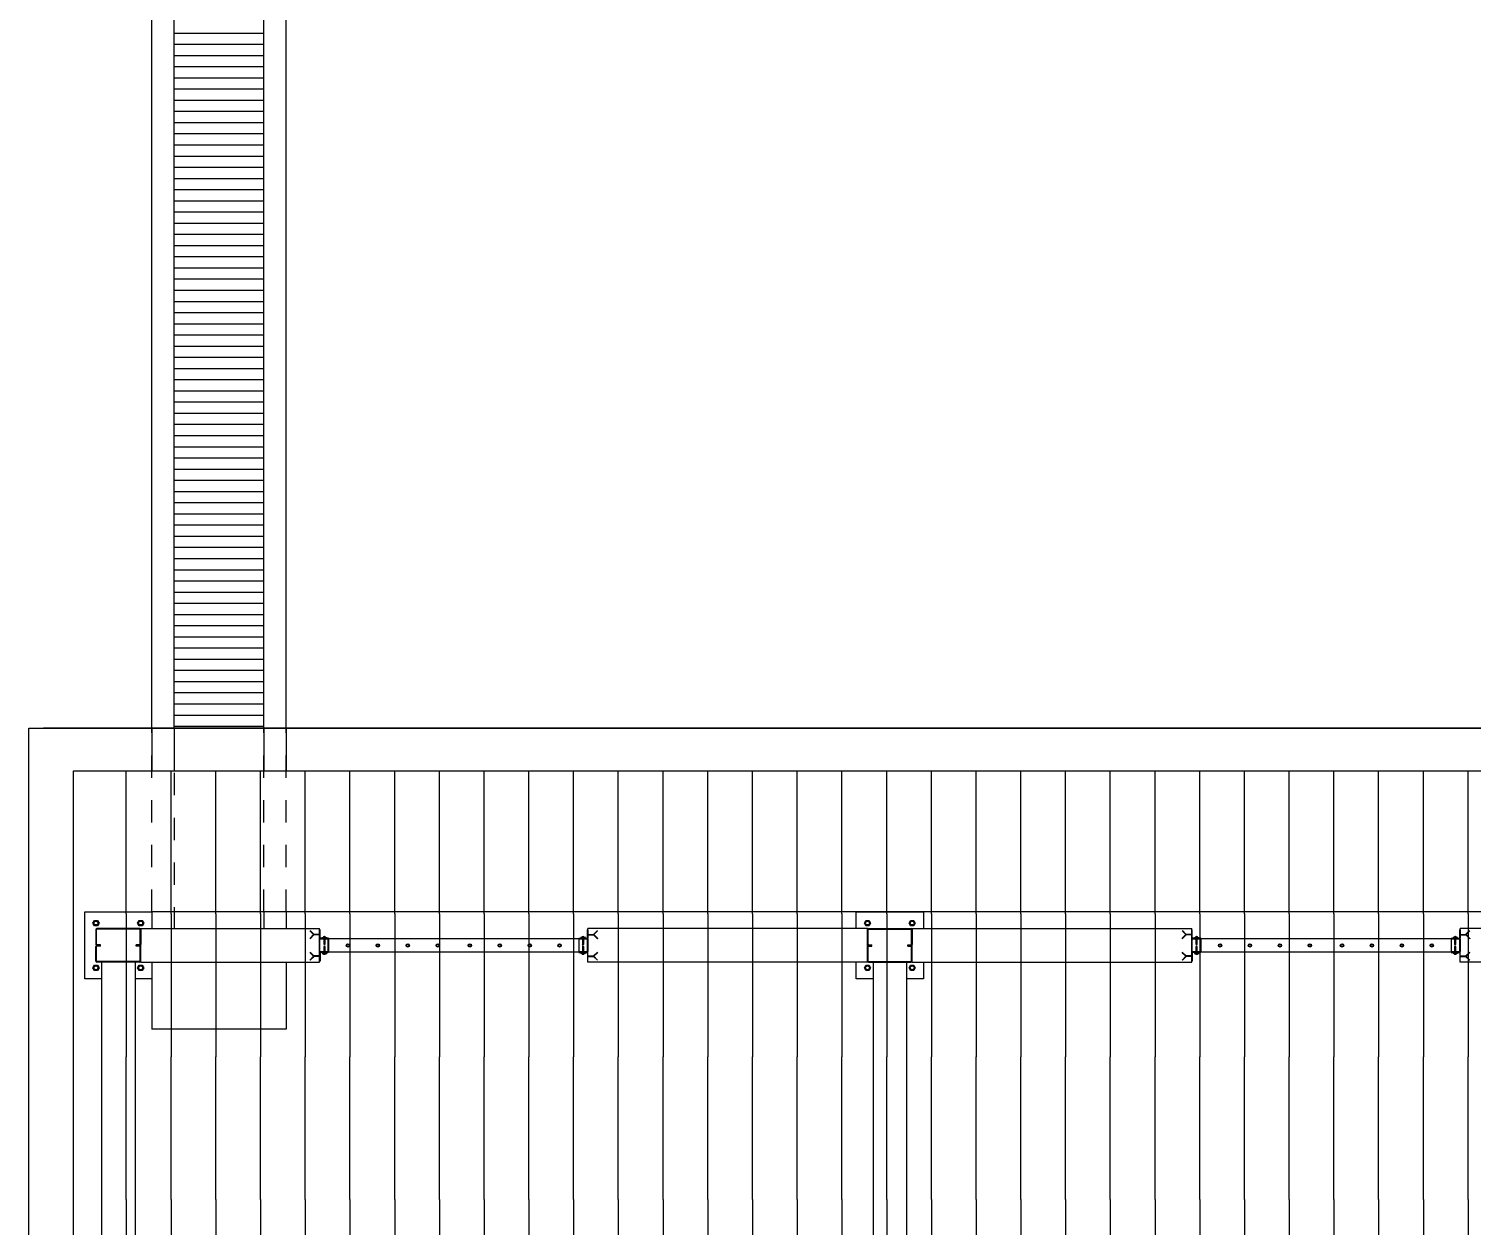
# Model space of a CAD drawing. Header units: millimetres. Extents: x 2686 to 2939, y 1294 to 1441.
# Drawn here: x 2735.85 to 2742.3, y 1416.33 to 1421.68 of the extents above; entities that cross this region are included whole.
import ezdxf

# ---------------------------------------------------------------- set-up
doc = ezdxf.new("R2010")
doc.units = ezdxf.units.MM
doc.linetypes.add('DASHED2', pattern=[0.375, 0.25, -0.125])
doc.linetypes.add('HIDDEN', pattern=[0.375, 0.25, -0.125])
for name, color, linetype in [('AR-ALV', 2, 'Continuous'), ('AR-CALÇADA', 1, 'Continuous'), ('AR-COB VISTA 02', 1, 'Continuous'), ('AR-COB-V1', 1, 'Continuous'), ('AR-COB-V2', 1, 'Continuous'), ('AR-COB-V3', 1, 'Continuous'), ('AR-COB-V4', 1, 'Continuous'), ('AR-ESQ', 1, 'Continuous'), ('AR-ESTC-V3', 3, 'Continuous'), ('AR-PISO', 1, 'Continuous'), ('AR-PROJ', 1, 'HIDDEN'), ('DET-BASE-V', 32, 'Continuous'), ('DET-PARAFUSO-C', 72, 'Continuous'), ('DET-PERFIL CADEIRA-C', 2, 'Continuous'), ('DET-PROJ', 1, 'DASHED2'), ('esq-c', 1, 'Continuous'), ('grapa', 21, 'HIDDEN'), ('insercao', 4, 'Continuous'), ('porta-c', 1, 'Continuous'), ('porta-v', 2, 'Continuous')]:
    doc.layers.add(name, color=color, linetype=linetype)

# ---------------------------------------------------------------- blocks, each defined once
blk = doc.blocks.new('gr11-met-01p')
at = {"layer": 'DET-PARAFUSO-C'}
for p, q in [((0.0117, -0.0391), (0.0317, -0.0391)), ((0.0117, -0.0431), (0.0117, -0.0391)), ((0.0117, -0.0431), (0.0317, -0.0431)), ((0.0156, -0.0391), (0.0276, -0.0391)), ((0.0236, -0.0475), (0.0196, -0.0465)), ((0.0196, -0.0485), (0.0236, -0.0495)), ((0.0196, -0.0505), (0.0236, -0.0515)), ((0.0196, -0.0525), (0.0236, -0.0535)), ((0.0196, -0.0545), (0.0236, -0.0555)), ((0.0196, -0.0565), (0.0236, -0.0575)), ((0.0196, -0.0585), (0.0236, -0.0595)), ((0.0196, -0.0605), (0.0236, -0.0615)), ((0.0196, -0.0625), (0.0236, -0.0635)), ((0.0196, -0.0645), (0.0236, -0.0655)), ((0.0212, -0.0371), (0.0212, -0.0351)), ((0.0212, -0.0371), (0.022, -0.0371)), ((0.022, -0.0371), (0.022, -0.0351)), ((0.0317, -0.0431), (0.0317, -0.0391)), ((1.1684, -0.0431), (1.1684, -0.0391)), ((1.1884, -0.0391), (1.1684, -0.0391)), ((1.1884, -0.0431), (1.1684, -0.0431)), ((1.1844, -0.0391), (1.1724, -0.0391)), ((1.1764, -0.0475), (1.1804, -0.0465)), ((1.1804, -0.0485), (1.1764, -0.0495)), ((1.1804, -0.0505), (1.1764, -0.0515)), ((1.1804, -0.0525), (1.1764, -0.0535)), ((1.1804, -0.0545), (1.1764, -0.0555)), ((1.1804, -0.0565), (1.1764, -0.0575)), ((1.1804, -0.0585), (1.1764, -0.0595)), ((1.1804, -0.0605), (1.1764, -0.0615)), ((1.1804, -0.0625), (1.1764, -0.0635)), ((1.1804, -0.0645), (1.1764, -0.0655)), ((1.178, -0.0371), (1.178, -0.0351)), ((1.1788, -0.0371), (1.178, -0.0371)), ((1.1788, -0.0371), (1.1788, -0.0351)), ((1.1884, -0.0431), (1.1884, -0.0391)), ((1.1884, -0.0391), (1.1884, -0.0391)), ((0.0117, -0.1069), (0.0317, -0.1069)), ((0.0117, -0.1069), (0.0117, -0.1109)), ((0.0117, -0.1109), (0.0317, -0.1109)), ((0.0156, -0.1109), (0.0276, -0.1109)), ((0.0196, -0.0665), (0.0236, -0.0675)), ((0.0196, -0.0685), (0.0236, -0.0695)), ((0.0196, -0.0815), (0.0236, -0.0805)), ((0.0196, -0.0835), (0.0236, -0.0825)), ((0.0196, -0.0855), (0.0236, -0.0845)), ((0.0196, -0.0875), (0.0236, -0.0865)), ((0.0196, -0.0895), (0.0236, -0.0885)), ((0.0196, -0.0915), (0.0236, -0.0905)), ((0.0196, -0.0935), (0.0236, -0.0925)), ((0.0196, -0.0955), (0.0236, -0.0945)), ((0.0196, -0.0975), (0.0236, -0.0965)), ((0.0196, -0.0995), (0.0236, -0.0985)), ((0.0196, -0.1015), (0.0236, -0.1005)), ((0.0236, -0.1025), (0.0196, -0.1035)), ((0.0199, -0.0701), (0.0216, -0.0735)), ((0.0199, -0.0799), (0.0216, -0.0765)), ((0.0212, -0.1129), (0.0212, -0.1149)), ((0.0212, -0.1129), (0.022, -0.1129)), ((0.0216, -0.0735), (0.0236, -0.0695)), ((0.0216, -0.0765), (0.0236, -0.0805)), ((0.022, -0.1129), (0.022, -0.1149)), ((0.0317, -0.1069), (0.0317, -0.1109)), ((1.1684, -0.1069), (1.1684, -0.1109)), ((1.1884, -0.1069), (1.1684, -0.1069)), ((1.1884, -0.1109), (1.1684, -0.1109)), ((1.1844, -0.1109), (1.1724, -0.1109)), ((1.1804, -0.0665), (1.1764, -0.0675)), ((1.1804, -0.0685), (1.1764, -0.0695)), ((1.1784, -0.0735), (1.1764, -0.0695)), ((1.1784, -0.0765), (1.1764, -0.0805)), ((1.1804, -0.0815), (1.1764, -0.0805)), ((1.1804, -0.0835), (1.1764, -0.0825)), ((1.1804, -0.0855), (1.1764, -0.0845)), ((1.1804, -0.0875), (1.1764, -0.0865)), ((1.1804, -0.0895), (1.1764, -0.0885)), ((1.1804, -0.0915), (1.1764, -0.0905)), ((1.1804, -0.0935), (1.1764, -0.0925)), ((1.1804, -0.0955), (1.1764, -0.0945)), ((1.1804, -0.0975), (1.1764, -0.0965)), ((1.1804, -0.0995), (1.1764, -0.0985)), ((1.1804, -0.1015), (1.1764, -0.1005)), ((1.1764, -0.1025), (1.1804, -0.1035)), ((1.178, -0.1129), (1.178, -0.1149)), ((1.1788, -0.1129), (1.178, -0.1129)), ((1.1801, -0.0701), (1.1784, -0.0735)), ((1.1801, -0.0799), (1.1784, -0.0765)), ((1.1788, -0.1129), (1.1788, -0.1149)), ((1.1884, -0.1069), (1.1884, -0.1109)), ((1.1884, -0.1109), (1.1884, -0.1109))]:
    blk.add_line(p, q, dxfattribs=at)
for centre, radius, start, end in [((0.0216, -0.0416), 0.0065, 93.52812, 157.38014), ((0.0189, -0.0475), 0.00125, 306.8699, 53.1301), ((0.0189, -0.0495), 0.00125, 306.8699, 53.1301), ((0.0189, -0.0515), 0.00125, 306.8699, 53.1301), ((0.0189, -0.0535), 0.00125, 306.8699, 53.1301), ((0.0189, -0.0555), 0.00125, 306.8699, 53.1301), ((0.0189, -0.0575), 0.00125, 306.8699, 53.1301), ((0.0189, -0.0595), 0.00125, 306.8699, 53.1301), ((0.0189, -0.0615), 0.00125, 306.8699, 53.1301), ((0.0189, -0.0635), 0.00125, 306.8699, 53.1301), ((0.0189, -0.0655), 0.00125, 306.8699, 53.1301), ((0.0216, -0.0416), 0.0065, 22.61986, 86.47188), ((0.0244, -0.0465), 0.00125, 180, 233.1301), ((0.0244, -0.0485), 0.00125, 126.8699, 233.1301), ((0.0244, -0.0505), 0.00125, 126.8699, 233.1301), ((0.0244, -0.0525), 0.00125, 126.8699, 233.1301), ((0.0244, -0.0545), 0.00125, 126.8699, 233.1301), ((0.0244, -0.0565), 0.00125, 126.8699, 233.1301), ((0.0244, -0.0585), 0.00125, 126.8699, 233.1301), ((0.0244, -0.0605), 0.00125, 126.8699, 233.1301), ((0.0244, -0.0625), 0.00125, 126.8699, 233.1301), ((0.0244, -0.0645), 0.00125, 126.8699, 233.1301), ((1.1784, -0.0416), 0.0065, 93.52812, 157.38014), ((1.1756, -0.0465), 0.00125, 306.8699, 360), ((1.1756, -0.0485), 0.00125, 306.8699, 53.1301), ((1.1756, -0.0505), 0.00125, 306.8699, 53.1301), ((1.1756, -0.0525), 0.00125, 306.8699, 53.1301), ((1.1756, -0.0545), 0.00125, 306.8699, 53.1301), ((1.1756, -0.0565), 0.00125, 306.8699, 53.1301), ((1.1756, -0.0585), 0.00125, 306.8699, 53.1301), ((1.1756, -0.0605), 0.00125, 306.8699, 53.1301), ((1.1756, -0.0625), 0.00125, 306.8699, 53.1301), ((1.1756, -0.0645), 0.00125, 306.8699, 53.1301), ((1.1784, -0.0416), 0.0065, 22.61986, 86.47188), ((1.1811, -0.0475), 0.00125, 126.8699, 233.1301), ((1.1811, -0.0495), 0.00125, 126.8699, 233.1301), ((1.1811, -0.0515), 0.00125, 126.8699, 233.1301), ((1.1811, -0.0535), 0.00125, 126.8699, 233.1301), ((1.1811, -0.0555), 0.00125, 126.8699, 233.1301), ((1.1811, -0.0575), 0.00125, 126.8699, 233.1301), ((1.1811, -0.0595), 0.00125, 126.8699, 233.1301), ((1.1811, -0.0615), 0.00125, 126.8699, 233.1301), ((1.1811, -0.0635), 0.00125, 126.8699, 233.1301), ((1.1811, -0.0655), 0.00125, 126.8699, 233.1301), ((0.0216, -0.1084), 0.0065, 202.61986, 266.47188), ((0.0189, -0.0675), 0.00125, 306.8699, 53.1301), ((0.0189, -0.0695), 0.00125, 329.02136, 53.1301), ((0.0189, -0.0805), 0.00125, 306.8699, 30.97864), ((0.0189, -0.0825), 0.00125, 306.8699, 53.1301), ((0.0189, -0.0845), 0.00125, 306.8699, 53.1301), ((0.0189, -0.0865), 0.00125, 306.8699, 53.1301), ((0.0189, -0.0885), 0.00125, 306.8699, 53.1301), ((0.0189, -0.0905), 0.00125, 306.8699, 53.1301), ((0.0189, -0.0925), 0.00125, 306.8699, 53.1301), ((0.0189, -0.0945), 0.00125, 306.8699, 53.1301), ((0.0189, -0.0965), 0.00125, 306.8699, 53.1301), ((0.0189, -0.0985), 0.00125, 306.8699, 53.1301), ((0.0189, -0.1005), 0.00125, 306.8699, 53.1301), ((0.0189, -0.1025), 0.00125, 306.8699, 53.1301), ((0.0216, -0.1084), 0.0065, 273.52812, 337.38014), ((0.0244, -0.0665), 0.00125, 126.8699, 233.1301), ((0.0244, -0.0685), 0.00125, 126.8699, 233.1301), ((0.0244, -0.0815), 0.00125, 126.8699, 233.1301), ((0.0244, -0.0835), 0.00125, 126.8699, 233.1301), ((0.0244, -0.0855), 0.00125, 126.8699, 233.1301), ((0.0244, -0.0875), 0.00125, 126.8699, 233.1301), ((0.0244, -0.0895), 0.00125, 126.8699, 233.1301), ((0.0244, -0.0915), 0.00125, 126.8699, 233.1301), ((0.0244, -0.0935), 0.00125, 126.8699, 233.1301), ((0.0244, -0.0955), 0.00125, 126.8699, 233.1301), ((0.0244, -0.0975), 0.00125, 126.8699, 233.1301), ((0.0244, -0.0995), 0.00125, 126.8699, 233.1301), ((0.0244, -0.1015), 0.00125, 126.8699, 233.1301), ((0.0244, -0.1035), 0.00125, 126.8699, 180), ((1.1784, -0.1084), 0.0065, 202.61986, 266.47188), ((1.1756, -0.0665), 0.00125, 306.8699, 53.1301), ((1.1756, -0.0685), 0.00125, 306.8699, 53.1301), ((1.1756, -0.0815), 0.00125, 306.8699, 53.1301), ((1.1756, -0.0835), 0.00125, 306.8699, 53.1301), ((1.1756, -0.0855), 0.00125, 306.8699, 53.1301), ((1.1756, -0.0875), 0.00125, 306.8699, 53.1301), ((1.1756, -0.0895), 0.00125, 306.8699, 53.1301), ((1.1756, -0.0915), 0.00125, 306.8699, 53.1301), ((1.1756, -0.0935), 0.00125, 306.8699, 53.1301), ((1.1756, -0.0955), 0.00125, 306.8699, 53.1301), ((1.1756, -0.0975), 0.00125, 306.8699, 53.1301), ((1.1756, -0.0995), 0.00125, 306.8699, 53.1301), ((1.1756, -0.1015), 0.00125, 306.8699, 53.1301), ((1.1756, -0.1035), 0.00125, 0, 53.1301), ((1.1784, -0.1084), 0.0065, 273.52812, 337.38014), ((1.1811, -0.0675), 0.00125, 126.8699, 233.1301), ((1.1811, -0.0695), 0.00125, 126.8699, 210.97864), ((1.1811, -0.0805), 0.00125, 149.02136, 233.1301), ((1.1811, -0.0825), 0.00125, 126.8699, 233.1301), ((1.1811, -0.0845), 0.00125, 126.8699, 233.1301), ((1.1811, -0.0865), 0.00125, 126.8699, 233.1301), ((1.1811, -0.0885), 0.00125, 126.8699, 233.1301), ((1.1811, -0.0905), 0.00125, 126.8699, 233.1301), ((1.1811, -0.0925), 0.00125, 126.8699, 233.1301), ((1.1811, -0.0945), 0.00125, 126.8699, 233.1301), ((1.1811, -0.0965), 0.00125, 126.8699, 233.1301), ((1.1811, -0.0985), 0.00125, 126.8699, 233.1301), ((1.1811, -0.1005), 0.00125, 126.8699, 233.1301), ((1.1811, -0.1025), 0.00125, 126.8699, 233.1301)]:
    blk.add_arc(centre, radius, start, end, dxfattribs=at)
at = {"layer": 'DET-PERFIL CADEIRA-C'}
for points in [[(0, -0.005), (0, -0.0421, 0.414214), (0.0029, -0.045), (0.04, -0.045), (0.04, -0.0431), (0.0033, -0.0431, -0.414214), (0.0019, -0.0417), (0.0019, -0.005)], [(1.2, -0.005), (1.2, -0.0421, -0.414214), (1.1972, -0.045), (1.16, -0.045), (1.16, -0.0431), (1.1967, -0.0431, 0.414214), (1.1981, -0.0417), (1.1981, -0.005)], [(0, -0.145), (0, -0.1078, -0.414214), (0.0029, -0.105), (0.04, -0.105), (0.04, -0.1069), (0.0033, -0.1069, 0.414214), (0.0019, -0.1083), (0.0019, -0.145)], [(1.2, -0.145), (1.2, -0.1078, 0.414214), (1.1972, -0.105), (1.16, -0.105), (1.16, -0.1069), (1.1967, -0.1069, -0.414214), (1.1981, -0.1083), (1.1981, -0.145)]]:
    blk.add_lwpolyline(points, format="xyb", close=True, dxfattribs=at)
at = {"layer": 'esq-c'}
for p, q in [((0, -0.0472), (0, -0.1028)), ((0.0015, -0.1028), (0.0015, -0.0472)), ((0.0022, -0.045), (0.0377, -0.045)), ((0.0377, -0.0465), (0.0022, -0.0465)), ((0.0385, -0.1028), (0.0385, -0.0472)), ((0.04, -0.0472), (0.04, -0.1028)), ((1.16, -0.0472), (1.16, -0.1028)), ((1.1615, -0.1028), (1.1615, -0.0472)), ((1.1623, -0.045), (1.1978, -0.045)), ((1.1978, -0.0465), (1.1623, -0.0465)), ((1.1985, -0.1028), (1.1985, -0.0472)), ((1.2, -0.0472), (1.2, -0.1028)), ((0.0377, -0.1035), (0.0022, -0.1035)), ((0.0022, -0.105), (0.0377, -0.105)), ((1.1978, -0.1035), (1.1623, -0.1035)), ((1.1623, -0.105), (1.1978, -0.105))]:
    blk.add_line(p, q, dxfattribs=at)
for centre, radius, start, end in [((0.0022, -0.0472), 0.00225, 90, 180), ((0.0022, -0.0472), 0.00075, 90, 180), ((0.0377, -0.0472), 0.00225, 360, 90), ((0.0377, -0.0472), 0.00075, 360, 90), ((1.1623, -0.0472), 0.00225, 90, 180), ((1.1623, -0.0472), 0.00075, 90, 180), ((1.1978, -0.0472), 0.00225, 360, 90), ((1.1978, -0.0472), 0.00075, 360, 90), ((0.0022, -0.1028), 0.00225, 180, 270), ((0.0022, -0.1028), 0.00075, 180, 270), ((0.0377, -0.1028), 0.00075, 270, 0), ((0.0377, -0.1028), 0.00225, 270, 0), ((1.1623, -0.1028), 0.00225, 180, 270), ((1.1623, -0.1028), 0.00075, 180, 270), ((1.1978, -0.1028), 0.00075, 270, 0), ((1.1978, -0.1028), 0.00225, 270, 0), ((1.1978, -0.1028), 0.00075, 270, 0), ((1.1978, -0.1028), 0.00225, 270, 0)]:
    blk.add_arc(centre, radius, start, end, dxfattribs=at)
at = {"layer": 'grapa'}
for p, q in [((-0.0268, -0.0263), (-0.0442, -0.0437)), ((-0.0254, -0.0277), (-0.0434, -0.0097)), ((-0.0254, -0.0277), (-0.0428, -0.0451)), ((-0.0246, -0.0257), (-0.042, -0.0083)), ((0, -0.0277), (-0.0254, -0.0277)), ((0, -0.0257), (-0.0246, -0.0257)), ((1.2, -0.0257), (1.2246, -0.0257)), ((1.2, -0.0277), (1.2254, -0.0277)), ((1.2246, -0.0257), (1.242, -0.0083)), ((1.2254, -0.0277), (1.2434, -0.0097)), ((1.2254, -0.0277), (1.2428, -0.0451)), ((1.2268, -0.0263), (1.2442, -0.0437)), ((1.2442, -0.0437), (1.2428, -0.0451)), ((-0.0268, -0.1237), (-0.0442, -0.1063)), ((-0.0254, -0.1223), (-0.0434, -0.1403)), ((-0.0254, -0.1223), (-0.0428, -0.1049)), ((-0.0246, -0.1243), (-0.042, -0.1417)), ((0, -0.1223), (-0.0254, -0.1223)), ((0, -0.1243), (-0.0246, -0.1243)), ((1.2, -0.1223), (1.2254, -0.1223)), ((1.2, -0.1243), (1.2246, -0.1243)), ((1.2246, -0.1243), (1.242, -0.1417)), ((1.2254, -0.1223), (1.2428, -0.1049)), ((1.2254, -0.1223), (1.2434, -0.1403)), ((1.2268, -0.1237), (1.2442, -0.1063)), ((1.2434, -0.1403), (1.242, -0.1417))]:
    blk.add_line(p, q, dxfattribs=at)
at = {"layer": 'porta-c'}
for centre, radius in [((0.1266, -0.075), 0.0075), ((0.1266, -0.075), 0.005), ((0.2604, -0.075), 0.0075), ((0.2604, -0.075), 0.005), ((0.3942, -0.075), 0.0075), ((0.3942, -0.075), 0.005), ((0.5281, -0.075), 0.0075), ((0.5281, -0.075), 0.005), ((0.6719, -0.075), 0.0075), ((0.6719, -0.075), 0.005), ((0.8057, -0.075), 0.0075), ((0.8057, -0.075), 0.005), ((0.9396, -0.075), 0.0075), ((0.9396, -0.075), 0.005), ((1.0734, -0.075), 0.0075), ((1.0734, -0.075), 0.005)]:
    blk.add_circle(centre, radius, dxfattribs=at)
at = {"layer": 'porta-v'}
for p, q in [((1.1623, -0.045), (0.0377, -0.045)), ((1.1623, -0.105), (0.0377, -0.105))]:
    blk.add_line(p, q, dxfattribs=at)
blk = doc.blocks.new('DET-GS-PLANTA BAIXA')
at = {"layer": 'AR-ALV'}
for p, q in [((203.8661, -517.2539), (204.6661, -517.2539)), ((203.8661, -517.4039), (203.8661, -517.2539)), ((204.6661, -517.4039), (204.6661, -517.2539)), ((207.1161, -517.2539), (205.8661, -517.2539)), ((205.8661, -517.4039), (205.8661, -517.2539)), ((207.1161, -517.4039), (207.1161, -517.2539)), ((207.3161, -517.2539), (208.5661, -517.2539)), ((207.3161, -517.4039), (207.3161, -517.2539)), ((208.5661, -517.4039), (208.5661, -517.2539)), ((210.5661, -517.2539), (209.7661, -517.2539)), ((209.7661, -517.4039), (209.7661, -517.2539)), ((203.6911, -517.4039), (203.6911, -519.5239)), ((203.8411, -517.4039), (203.8411, -519.5239)), ((203.8661, -517.4039), (204.6661, -517.4039)), ((207.1161, -517.4039), (205.8661, -517.4039)), ((207.1411, -517.4039), (207.1411, -519.5239)), ((207.2911, -517.4039), (207.2911, -519.5239)), ((207.3161, -517.4039), (208.5661, -517.4039)), ((210.5661, -517.4039), (209.7661, -517.4039))]:
    blk.add_line(p, q, dxfattribs=at)
at = {"layer": 'AR-ESTC-V3'}
for p, q in [((203.9161, -516.3577), (203.9161, -512.9889)), ((204.0161, -516.3577), (204.0161, -512.9889)), ((204.4161, -516.3577), (204.4161, -512.9889)), ((204.5161, -516.3577), (204.5161, -512.9889))]:
    blk.add_line(p, q, dxfattribs=at)
at = {"layer": 'AR-ESTC-V3', "color": 1}
for p, q in [((204.0161, -513.2485), (204.4161, -513.2485)), ((204.0161, -513.2985), (204.4161, -513.2985)), ((204.0161, -513.3485), (204.4161, -513.3485)), ((204.0161, -513.3985), (204.4161, -513.3985)), ((204.0161, -513.4485), (204.4161, -513.4485)), ((204.0161, -513.4985), (204.4161, -513.4985)), ((204.0161, -513.5485), (204.4161, -513.5485)), ((204.0161, -513.5985), (204.4161, -513.5985)), ((204.0161, -513.6485), (204.4161, -513.6485)), ((204.0161, -513.6985), (204.4161, -513.6985)), ((204.0161, -513.7485), (204.4161, -513.7485)), ((204.0161, -513.7985), (204.4161, -513.7985)), ((204.0161, -513.8485), (204.4161, -513.8485)), ((204.0161, -513.8985), (204.4161, -513.8985)), ((204.0161, -513.9485), (204.4161, -513.9485)), ((204.0161, -513.9985), (204.4161, -513.9985)), ((204.0161, -514.0485), (204.4161, -514.0485)), ((204.0161, -514.0985), (204.4161, -514.0985)), ((204.0161, -514.1485), (204.4161, -514.1485)), ((204.0161, -514.1985), (204.4161, -514.1985)), ((204.0161, -514.2485), (204.4161, -514.2485)), ((204.0161, -514.2985), (204.4161, -514.2985)), ((204.0161, -514.3485), (204.4161, -514.3485)), ((204.0161, -514.3985), (204.4161, -514.3985)), ((204.0161, -514.4485), (204.4161, -514.4485)), ((204.0161, -514.4985), (204.4161, -514.4985)), ((204.0161, -514.5485), (204.4161, -514.5485)), ((204.0161, -514.5985), (204.4161, -514.5985)), ((204.0161, -514.6485), (204.4161, -514.6485)), ((204.0161, -514.6985), (204.4161, -514.6985)), ((204.0161, -514.7485), (204.4161, -514.7485)), ((204.0161, -514.7985), (204.4161, -514.7985)), ((204.0161, -514.8485), (204.4161, -514.8485)), ((204.0161, -514.8985), (204.4161, -514.8985)), ((204.0161, -514.9485), (204.4161, -514.9485)), ((204.0161, -514.9985), (204.4161, -514.9985)), ((204.0161, -515.0485), (204.4161, -515.0485)), ((204.0161, -515.0985), (204.4161, -515.0985)), ((204.0161, -515.1485), (204.4161, -515.1485)), ((204.0161, -515.1985), (204.4161, -515.1985)), ((204.0161, -515.2485), (204.4161, -515.2485)), ((204.0161, -515.2985), (204.4161, -515.2985)), ((204.0161, -515.3485), (204.4161, -515.3485)), ((204.0161, -515.3985), (204.4161, -515.3985)), ((204.0161, -515.4485), (204.4161, -515.4485)), ((204.0161, -515.4985), (204.4161, -515.4985)), ((204.0161, -515.5485), (204.4161, -515.5485)), ((204.0161, -515.5985), (204.4161, -515.5985)), ((204.0161, -515.6485), (204.4161, -515.6485)), ((204.0161, -515.6485), (204.4161, -515.6485)), ((204.0161, -515.6985), (204.4161, -515.6985)), ((204.0161, -515.6985), (204.4161, -515.6985)), ((204.0161, -515.7485), (204.4161, -515.7485)), ((204.0161, -515.7985), (204.4161, -515.7985)), ((204.0161, -515.8485), (204.4161, -515.8485)), ((204.0161, -515.8985), (204.4161, -515.8985)), ((204.0161, -515.9485), (204.4161, -515.9485)), ((204.0161, -515.9985), (204.4161, -515.9985)), ((204.0161, -516.0485), (204.4161, -516.0485)), ((204.0161, -516.0985), (204.4161, -516.0985)), ((204.0161, -516.1485), (204.4161, -516.1485)), ((204.0161, -516.1985), (204.4161, -516.1985)), ((204.0161, -516.2485), (204.4161, -516.2485)), ((204.0161, -516.2985), (204.4161, -516.2985)), ((204.0161, -516.3577), (204.0161, -516.3485)), ((204.0161, -516.3485), (204.4161, -516.3485)), ((204.4161, -516.3577), (204.4161, -516.3485))]:
    blk.add_line(p, q, dxfattribs=at)
at = {"layer": 'AR-PISO'}
for p, q in [((211.0725, -516.3577), (203.4309, -516.3577)), ((209.9161, -517.1789), (203.9161, -517.1789)), ((203.9161, -517.4039), (203.9161, -517.7039)), ((204.5161, -517.4039), (204.5161, -517.7039)), ((204.5161, -517.7039), (203.9161, -517.7039))]:
    blk.add_line(p, q, dxfattribs=at)
at = {"layer": 'DET-BASE-V'}
for points in [[(203.6911, -517.4789), (203.6161, -517.4789), (203.6161, -517.1789), (203.9161, -517.1789), (203.9161, -517.2539)], [(207.0661, -517.2539), (207.0661, -517.1789), (207.3661, -517.1789), (207.3661, -517.2539)], [(203.9161, -517.4039), (203.9161, -517.4789), (203.8411, -517.4789)], [(207.1411, -517.4789), (207.0661, -517.4789), (207.0661, -517.4039)], [(207.3661, -517.4039), (207.3661, -517.4789), (207.2911, -517.4789)]]:
    blk.add_lwpolyline(points, dxfattribs=at)
at = {"layer": 'DET-PARAFUSO-C'}
for points in [[(203.6523, -517.2289), (203.6592, -517.217), (203.673, -517.217), (203.6798, -517.2289), (203.673, -517.2408), (203.6592, -517.2408)], [(203.8523, -517.2289), (203.8592, -517.217), (203.873, -517.217), (203.8798, -517.2289), (203.873, -517.2408), (203.8592, -517.2408)], [(207.1023, -517.2289), (207.1092, -517.217), (207.123, -517.217), (207.1298, -517.2289), (207.123, -517.2408), (207.1092, -517.2408)], [(207.3023, -517.2289), (207.3092, -517.217), (207.323, -517.217), (207.3298, -517.2289), (207.323, -517.2408), (207.3092, -517.2408)], [(203.6523, -517.4289), (203.6592, -517.417), (203.673, -517.417), (203.6798, -517.4289), (203.673, -517.4408), (203.6592, -517.4408)], [(203.8523, -517.4289), (203.8592, -517.417), (203.873, -517.417), (203.8798, -517.4289), (203.873, -517.4408), (203.8592, -517.4408)], [(207.1023, -517.4289), (207.1092, -517.417), (207.123, -517.417), (207.1298, -517.4289), (207.123, -517.4408), (207.1092, -517.4408)], [(207.3023, -517.4289), (207.3092, -517.417), (207.323, -517.417), (207.3298, -517.4289), (207.323, -517.4408), (207.3092, -517.4408)]]:
    blk.add_lwpolyline(points, close=True, dxfattribs=at)
for centre in [(203.6661, -517.2289), (203.8661, -517.2289), (207.1161, -517.2289), (207.3161, -517.2289), (203.6661, -517.4289), (203.8661, -517.4289), (207.1161, -517.4289), (207.3161, -517.4289)]:
    blk.add_circle(centre, 0.00857, dxfattribs=at)
at = {"layer": 'DET-PERFIL CADEIRA-C'}
for p, q in [((203.6661, -517.2582), (203.6661, -517.3246)), ((203.6689, -517.3239), (203.6689, -517.2589)), ((203.8618, -517.2539), (203.6704, -517.2539)), ((203.8611, -517.2567), (203.6711, -517.2567)), ((203.8632, -517.3239), (203.8632, -517.2589)), ((203.8661, -517.2582), (203.8661, -517.3246)), ((207.1161, -517.2582), (207.1161, -517.3246)), ((207.1161, -517.2582), (207.1161, -517.3246)), ((207.1189, -517.3239), (207.1189, -517.2589)), ((207.1189, -517.3239), (207.1189, -517.2589)), ((207.1204, -517.2539), (207.3118, -517.2539)), ((207.1204, -517.2539), (207.3118, -517.2539)), ((207.1211, -517.2567), (207.3111, -517.2567)), ((207.1211, -517.2567), (207.3111, -517.2567)), ((207.3132, -517.3239), (207.3132, -517.2589)), ((207.3132, -517.3239), (207.3132, -517.2589)), ((207.3161, -517.2582), (207.3161, -517.3246)), ((207.3161, -517.2582), (207.3161, -517.3246)), ((203.6861, -517.3289), (203.6704, -517.3289)), ((203.6861, -517.326), (203.6711, -517.326)), ((203.6861, -517.3317), (203.6711, -517.3317)), ((203.6861, -517.3317), (203.6861, -517.326)), ((203.8611, -517.326), (203.8461, -517.326)), ((203.8461, -517.3317), (203.8461, -517.326)), ((203.8618, -517.3289), (203.8461, -517.3289)), ((203.8611, -517.3317), (203.8461, -517.3317)), ((207.1204, -517.3289), (207.1361, -517.3289)), ((207.1204, -517.3289), (207.1361, -517.3289)), ((207.1211, -517.326), (207.1361, -517.326)), ((207.1211, -517.326), (207.1361, -517.326)), ((207.1211, -517.3317), (207.1361, -517.3317)), ((207.1211, -517.3317), (207.1361, -517.3317)), ((207.1361, -517.3317), (207.1361, -517.326)), ((207.1361, -517.3317), (207.1361, -517.326)), ((207.2961, -517.3317), (207.2961, -517.326)), ((207.2961, -517.326), (207.3111, -517.326)), ((207.2961, -517.3317), (207.2961, -517.326)), ((207.2961, -517.326), (207.3111, -517.326)), ((207.2961, -517.3289), (207.3118, -517.3289)), ((207.2961, -517.3289), (207.3118, -517.3289)), ((207.2961, -517.3317), (207.3111, -517.3317)), ((207.2961, -517.3317), (207.3111, -517.3317)), ((203.6661, -517.3996), (203.6661, -517.3332)), ((203.6689, -517.3989), (203.6689, -517.3339)), ((203.8632, -517.3989), (203.8632, -517.3339)), ((203.8661, -517.3996), (203.8661, -517.3332)), ((207.1161, -517.3996), (207.1161, -517.3332)), ((207.1161, -517.3996), (207.1161, -517.3332)), ((207.1189, -517.3989), (207.1189, -517.3339)), ((207.1189, -517.3989), (207.1189, -517.3339)), ((207.3132, -517.3989), (207.3132, -517.3339)), ((207.3132, -517.3989), (207.3132, -517.3339)), ((207.3161, -517.3996), (207.3161, -517.3332)), ((207.3161, -517.3996), (207.3161, -517.3332)), ((203.8618, -517.4039), (203.6704, -517.4039)), ((203.8611, -517.401), (203.6711, -517.401)), ((207.1204, -517.4039), (207.3118, -517.4039)), ((207.1204, -517.4039), (207.3118, -517.4039)), ((207.1211, -517.401), (207.3111, -517.401)), ((207.1211, -517.401), (207.3111, -517.401))]:
    blk.add_line(p, q, dxfattribs=at)
for centre, radius, start, end in [((203.6704, -517.2582), 0.00428, 90, 180), ((203.6711, -517.2589), 0.00214, 90, 180), ((203.8611, -517.2589), 0.00214, 0, 90), ((203.8618, -517.2582), 0.00428, 0, 90), ((207.1204, -517.2582), 0.00428, 90, 180), ((207.1204, -517.2582), 0.00428, 90, 180), ((207.1211, -517.2589), 0.00214, 90, 180), ((207.1211, -517.2589), 0.00214, 90, 180), ((207.3111, -517.2589), 0.00214, 360, 90), ((207.3111, -517.2589), 0.00214, 360, 90), ((207.3118, -517.2582), 0.00428, 360, 90), ((207.3118, -517.2582), 0.00428, 360, 90), ((203.6704, -517.3246), 0.00428, 180, 270), ((203.6704, -517.3332), 0.00428, 90, 180), ((203.6711, -517.3239), 0.00214, 180, 270), ((203.6711, -517.3339), 0.00214, 90, 180), ((203.8611, -517.3239), 0.00214, 270, 0), ((203.8611, -517.3339), 0.00214, 360, 90), ((203.8618, -517.3246), 0.00428, 270, 0), ((203.8618, -517.3332), 0.00428, 0, 90), ((207.1204, -517.3246), 0.00428, 180, 270), ((207.1204, -517.3246), 0.00428, 180, 270), ((207.1204, -517.3332), 0.00428, 90, 180), ((207.1204, -517.3332), 0.00428, 90, 180), ((207.1211, -517.3239), 0.00214, 180, 270), ((207.1211, -517.3239), 0.00214, 180, 270), ((207.1211, -517.3339), 0.00214, 90, 180), ((207.1211, -517.3339), 0.00214, 90, 180), ((207.3111, -517.3239), 0.00214, 270, 0), ((207.3111, -517.3239), 0.00214, 270, 0), ((207.3111, -517.3339), 0.00214, 0, 90), ((207.3111, -517.3339), 0.00214, 0, 90), ((207.3118, -517.3246), 0.00428, 270, 0), ((207.3118, -517.3246), 0.00428, 270, 0), ((207.3118, -517.3332), 0.00428, 360, 90), ((207.3118, -517.3332), 0.00428, 360, 90), ((203.6704, -517.3996), 0.00428, 180, 270), ((203.6711, -517.3989), 0.00214, 180, 270), ((203.8611, -517.3989), 0.00214, 270, 360), ((203.8618, -517.3996), 0.00428, 270, 360), ((207.1204, -517.3996), 0.00428, 180, 270), ((207.1204, -517.3996), 0.00428, 180, 270), ((207.1211, -517.3989), 0.00214, 180, 270), ((207.1211, -517.3989), 0.00214, 180, 270), ((207.3111, -517.3989), 0.00214, 270, 360), ((207.3111, -517.3989), 0.00214, 270, 360), ((207.3118, -517.3996), 0.00428, 270, 360), ((207.3118, -517.3996), 0.00428, 270, 360)]:
    blk.add_arc(centre, radius, start, end, dxfattribs=at)
at = {"layer": 'DET-PROJ', "ltscale": 0.25}
for p, q in [((203.9161, -517.1789), (203.9161, -516.3577)), ((204.0161, -516.3577), (204.0161, -517.2539)), ((204.4161, -517.1789), (204.4161, -516.3577)), ((204.5161, -517.1789), (204.5161, -516.3577)), ((204.4161, -517.1789), (204.4161, -517.2539)), ((204.5161, -517.1789), (204.5161, -517.2539))]:
    blk.add_line(p, q, dxfattribs=at)
at = {"layer": 'AR-ESQ'}
for p in [(204.6661, -517.2539), (208.5661, -517.2539)]:
    blk.add_blockref('gr11-met-01p', p, dxfattribs=at)
blk = doc.blocks.new('DET-GS-COBERTURA')
at = {"layer": 'AR-COB VISTA 02', "color": 2}
for p, q in [((204.7534, -517.1876), (204.7534, -516.5485)), ((204.9534, -517.1876), (204.9534, -516.5485)), ((205.1534, -517.1876), (205.1534, -516.5485)), ((205.3534, -517.1876), (205.3534, -516.5485)), ((205.5534, -517.1876), (205.5534, -516.5485)), ((205.7534, -517.1876), (205.7534, -516.5485)), ((205.9534, -517.1876), (205.9534, -516.5485)), ((206.1534, -517.1876), (206.1534, -516.5485)), ((206.3534, -517.1876), (206.3534, -516.5485)), ((206.5534, -517.1876), (206.5534, -516.5485)), ((206.7534, -517.1876), (206.7534, -516.5485)), ((206.9534, -517.1876), (206.9534, -516.5485)), ((207.1534, -517.1876), (207.1534, -516.5485)), ((207.3534, -517.1876), (207.3534, -516.5485)), ((207.5534, -517.1876), (207.5534, -516.5485)), ((207.7534, -517.1876), (207.7534, -516.5485)), ((207.7534, -517.1876), (207.7534, -516.5485)), ((207.9534, -517.1876), (207.9534, -516.5485)), ((208.1534, -517.1876), (208.1534, -516.5485)), ((208.3534, -517.1876), (208.3534, -516.5485)), ((208.5534, -517.1876), (208.5534, -516.5485)), ((208.7534, -517.1876), (208.7534, -516.5485)), ((208.9534, -517.1876), (208.9534, -516.5485)), ((209.1534, -517.1876), (209.1534, -516.5485)), ((209.3534, -517.1876), (209.3534, -516.5485)), ((209.5534, -517.1876), (209.5534, -516.5485)), ((209.7534, -517.1876), (209.7534, -516.5485)), ((209.9534, -517.1876), (209.9534, -516.5485)), ((210.1534, -517.1876), (210.1534, -516.5485)), ((210.3534, -517.1876), (210.3534, -516.5485)), ((210.5534, -517.1876), (210.5534, -516.5485)), ((210.7534, -517.1876), (210.7534, -516.5485))]:
    blk.add_line(p, q, dxfattribs=at)
at = {"layer": 'AR-COB VISTA 02'}
blk.add_line((207.7534, -517.1876), (207.7534, -517.8267), dxfattribs=at)
at = {"layer": 'AR-COB-V1'}
blk.add_line((204.5176, -516.5485), (211.8176, -516.5485), dxfattribs=at)
at = {"layer": 'AR-COB-V2'}
blk.add_line((204.5176, -520.3831), (204.5176, -516.5485), dxfattribs=at)
at = {"layer": 'AR-COB-V3'}
for p, q in [((204.7534, -517.1876), (204.7534, -517.8267)), ((204.9534, -517.1876), (204.9534, -517.8267)), ((205.1534, -517.1876), (205.1534, -517.8267)), ((205.3534, -517.1876), (205.3534, -517.8267)), ((205.5534, -517.1876), (205.5534, -517.8267)), ((205.7534, -517.1876), (205.7534, -517.8267)), ((205.9534, -517.1876), (205.9534, -517.8267)), ((206.1534, -517.1876), (206.1534, -517.8267)), ((206.3534, -517.1876), (206.3534, -517.8267)), ((206.5534, -517.1876), (206.5534, -517.8267)), ((206.7534, -517.1876), (206.7534, -517.8267)), ((206.9534, -517.1876), (206.9534, -517.8267)), ((207.1534, -517.1876), (207.1534, -517.8267)), ((207.3534, -517.1876), (207.3534, -517.8267)), ((207.5534, -517.1876), (207.5534, -517.8267)), ((207.7534, -517.1876), (207.7534, -517.8267)), ((207.9534, -517.1876), (207.9534, -517.8267)), ((208.1534, -517.1876), (208.1534, -517.8267)), ((208.3534, -517.1876), (208.3534, -517.8267)), ((208.5534, -517.1876), (208.5534, -517.8267)), ((208.7534, -517.1876), (208.7534, -517.8267)), ((208.9534, -517.1876), (208.9534, -517.8267)), ((209.1534, -517.1876), (209.1534, -517.8267)), ((209.3534, -517.1876), (209.3534, -517.8267)), ((209.5534, -517.1876), (209.5534, -517.8267)), ((209.7534, -517.1876), (209.7534, -517.8267)), ((209.9534, -517.1876), (209.9534, -517.8267)), ((210.1534, -517.1876), (210.1534, -517.8267)), ((210.3534, -517.1876), (210.3534, -517.8267)), ((210.5534, -517.1876), (210.5534, -517.8267)), ((210.7534, -517.1876), (210.7534, -517.8267))]:
    blk.add_line(p, q, dxfattribs=at)
at = {"layer": 'AR-COB-V4'}
for p, q in [((204.7534, -518.4658), (204.7534, -517.8267)), ((204.9534, -518.4658), (204.9534, -517.8267)), ((205.1534, -518.4658), (205.1534, -517.8267)), ((205.3534, -518.4658), (205.3534, -517.8267)), ((205.5534, -518.4658), (205.5534, -517.8267)), ((205.7534, -518.4658), (205.7534, -517.8267)), ((205.9534, -518.4658), (205.9534, -517.8267)), ((206.1534, -518.4658), (206.1534, -517.8267)), ((206.3534, -518.4658), (206.3534, -517.8267)), ((206.5534, -518.4658), (206.5534, -517.8267)), ((206.7534, -518.4658), (206.7534, -517.8267)), ((206.9534, -518.4658), (206.9534, -517.8267)), ((207.1534, -518.4658), (207.1534, -517.8267)), ((207.3534, -518.4658), (207.3534, -517.8267)), ((207.5534, -518.4658), (207.5534, -517.8267)), ((207.7534, -518.4658), (207.7534, -517.8267)), ((207.7534, -518.4658), (207.7534, -517.8267)), ((207.9534, -518.4658), (207.9534, -517.8267)), ((208.1534, -518.4658), (208.1534, -517.8267)), ((208.3534, -518.4658), (208.3534, -517.8267)), ((208.5534, -518.4658), (208.5534, -517.8267)), ((208.7534, -518.4658), (208.7534, -517.8267)), ((208.9534, -518.4658), (208.9534, -517.8267)), ((209.1534, -518.4658), (209.1534, -517.8267)), ((209.3534, -518.4658), (209.3534, -517.8267)), ((209.5534, -518.4658), (209.5534, -517.8267)), ((209.7534, -518.4658), (209.7534, -517.8267)), ((209.9534, -518.4658), (209.9534, -517.8267)), ((210.1534, -518.4658), (210.1534, -517.8267)), ((210.3534, -518.4658), (210.3534, -517.8267)), ((210.5534, -518.4658), (210.5534, -517.8267)), ((210.7534, -518.4658), (210.7534, -517.8267)), ((204.7534, -518.4658), (204.7534, -519.1049)), ((204.9534, -518.4658), (204.9534, -519.1049)), ((205.1534, -518.4658), (205.1534, -519.1049)), ((205.3534, -518.4658), (205.3534, -519.1049)), ((205.5534, -518.4658), (205.5534, -519.1049)), ((205.7534, -518.4658), (205.7534, -519.1049)), ((205.9534, -518.4658), (205.9534, -519.1049)), ((206.1534, -518.4658), (206.1534, -519.1049)), ((206.3534, -518.4658), (206.3534, -519.1049)), ((206.5534, -518.4658), (206.5534, -519.1049)), ((206.7534, -518.4658), (206.7534, -519.1049)), ((206.9534, -518.4658), (206.9534, -519.1049)), ((207.1534, -518.4658), (207.1534, -519.1049)), ((207.3534, -518.4658), (207.3534, -519.1049)), ((207.5534, -518.4658), (207.5534, -519.1049)), ((207.7534, -518.4658), (207.7534, -519.1049)), ((207.7534, -518.4658), (207.7534, -519.1049)), ((207.9534, -518.4658), (207.9534, -519.1049)), ((208.1534, -518.4658), (208.1534, -519.1049)), ((208.3534, -518.4658), (208.3534, -519.1049)), ((208.5534, -518.4658), (208.5534, -519.1049)), ((208.7534, -518.4658), (208.7534, -519.1049)), ((208.9534, -518.4658), (208.9534, -519.1049)), ((209.1534, -518.4658), (209.1534, -519.1049)), ((209.3534, -518.4658), (209.3534, -519.1049)), ((209.5534, -518.4658), (209.5534, -519.1049)), ((209.7534, -518.4658), (209.7534, -519.1049)), ((209.9534, -518.4658), (209.9534, -519.1049)), ((210.1534, -518.4658), (210.1534, -519.1049)), ((210.3534, -518.4658), (210.3534, -519.1049)), ((210.5534, -518.4658), (210.5534, -519.1049)), ((210.7534, -518.4658), (210.7534, -519.1049))]:
    blk.add_line(p, q, dxfattribs=at)
at = {"layer": 'AR-PISO', "linetype": 'Continuous'}
for p, q in [((204.8676, -516.3577), (204.8676, -512.9889)), ((204.9676, -516.3577), (204.9676, -512.9889)), ((205.3676, -516.3577), (205.3676, -512.9889)), ((205.4676, -516.3577), (205.4676, -512.9889)), ((204.9676, -513.2485), (205.3676, -513.2485)), ((204.9676, -513.2985), (205.3676, -513.2985)), ((204.9676, -513.3485), (205.3676, -513.3485)), ((204.9676, -513.3985), (205.3676, -513.3985)), ((204.9676, -513.4485), (205.3676, -513.4485)), ((204.9676, -513.4985), (205.3676, -513.4985)), ((204.9676, -513.5485), (205.3676, -513.5485)), ((204.9676, -513.5985), (205.3676, -513.5985)), ((204.9676, -513.6485), (205.3676, -513.6485)), ((204.9676, -513.6985), (205.3676, -513.6985)), ((204.9676, -513.7485), (205.3676, -513.7485)), ((204.9676, -513.7985), (205.3676, -513.7985)), ((204.9676, -513.8485), (205.3676, -513.8485)), ((204.9676, -513.8985), (205.3676, -513.8985)), ((204.9676, -513.9485), (205.3676, -513.9485)), ((204.9676, -513.9985), (205.3676, -513.9985)), ((204.9676, -514.0485), (205.3676, -514.0485)), ((204.9676, -514.0985), (205.3676, -514.0985)), ((204.9676, -514.1485), (205.3676, -514.1485)), ((204.9676, -514.1985), (205.3676, -514.1985)), ((204.9676, -514.2485), (205.3676, -514.2485)), ((204.9676, -514.2985), (205.3676, -514.2985)), ((204.9676, -514.3485), (205.3676, -514.3485)), ((204.9676, -514.3985), (205.3676, -514.3985)), ((204.9676, -514.4485), (205.3676, -514.4485)), ((204.9676, -514.4985), (205.3676, -514.4985)), ((204.9676, -514.5485), (205.3676, -514.5485)), ((204.9676, -514.5985), (205.3676, -514.5985)), ((204.9676, -514.6485), (205.3676, -514.6485)), ((204.9676, -514.6985), (205.3676, -514.6985)), ((204.9676, -514.7485), (205.3676, -514.7485)), ((204.9676, -514.7985), (205.3676, -514.7985)), ((204.9676, -514.8485), (205.3676, -514.8485)), ((204.9676, -514.8985), (205.3676, -514.8985)), ((204.9676, -514.9485), (205.3676, -514.9485)), ((204.9676, -514.9985), (205.3676, -514.9985)), ((204.9676, -515.0485), (205.3676, -515.0485)), ((204.9676, -515.0985), (205.3676, -515.0985)), ((204.9676, -515.1485), (205.3676, -515.1485)), ((204.9676, -515.1985), (205.3676, -515.1985)), ((204.9676, -515.2485), (205.3676, -515.2485)), ((204.9676, -515.2985), (205.3676, -515.2985)), ((204.9676, -515.3485), (205.3676, -515.3485)), ((204.9676, -515.3985), (205.3676, -515.3985)), ((204.9676, -515.4485), (205.3676, -515.4485)), ((204.9676, -515.4985), (205.3676, -515.4985)), ((204.9676, -515.5485), (205.3676, -515.5485)), ((204.9676, -515.5985), (205.3676, -515.5985)), ((204.9676, -515.6485), (205.3676, -515.6485)), ((204.9676, -515.6485), (205.3676, -515.6485)), ((204.9676, -515.6985), (205.3676, -515.6985)), ((204.9676, -515.6985), (205.3676, -515.6985)), ((204.9676, -515.7485), (205.3676, -515.7485)), ((204.9676, -515.7985), (205.3676, -515.7985)), ((204.9676, -515.8485), (205.3676, -515.8485)), ((204.9676, -515.8985), (205.3676, -515.8985)), ((204.9676, -515.9485), (205.3676, -515.9485)), ((204.9676, -515.9985), (205.3676, -515.9985)), ((204.9676, -516.0485), (205.3676, -516.0485)), ((204.9676, -516.0985), (205.3676, -516.0985)), ((204.9676, -516.1485), (205.3676, -516.1485)), ((204.9676, -516.1985), (205.3676, -516.1985)), ((204.9676, -516.2485), (205.3676, -516.2485)), ((204.9676, -516.2985), (205.3676, -516.2985)), ((211.8176, -516.3577), (204.5176, -516.3577)), ((204.9676, -516.3485), (205.3676, -516.3485))]:
    blk.add_line(p, q, dxfattribs=at)
at = {"layer": 'AR-PROJ'}
for p, q in [((204.8676, -516.3577), (204.8676, -516.5485)), ((204.9676, -516.3577), (204.9676, -516.5485)), ((205.3676, -516.3577), (205.3676, -516.5485)), ((205.4676, -516.3577), (205.4676, -516.5485))]:
    blk.add_line(p, q, dxfattribs=at)

msp = doc.modelspace()

# ---------------------------------------------------------------- linework, layer by layer
at = {"layer": 'AR-CALÇADA'}
for p, q in [((2735.8457, 1418.5561), (2761.5522, 1418.5561)), ((2735.8457, 1414.3399), (2735.8457, 1418.5561))]:
    msp.add_line(p, q, dxfattribs=at)

# ---------------------------------------------------------------- block references
msp.add_blockref('DET-GS-PLANTA BAIXA', (2532.4796, 1934.9138))
at = {"layer": 'insercao'}
msp.add_blockref('DET-GS-COBERTURA', (2531.5281, 1934.9138), dxfattribs=at)

doc.saveas('drawing.dxf')
